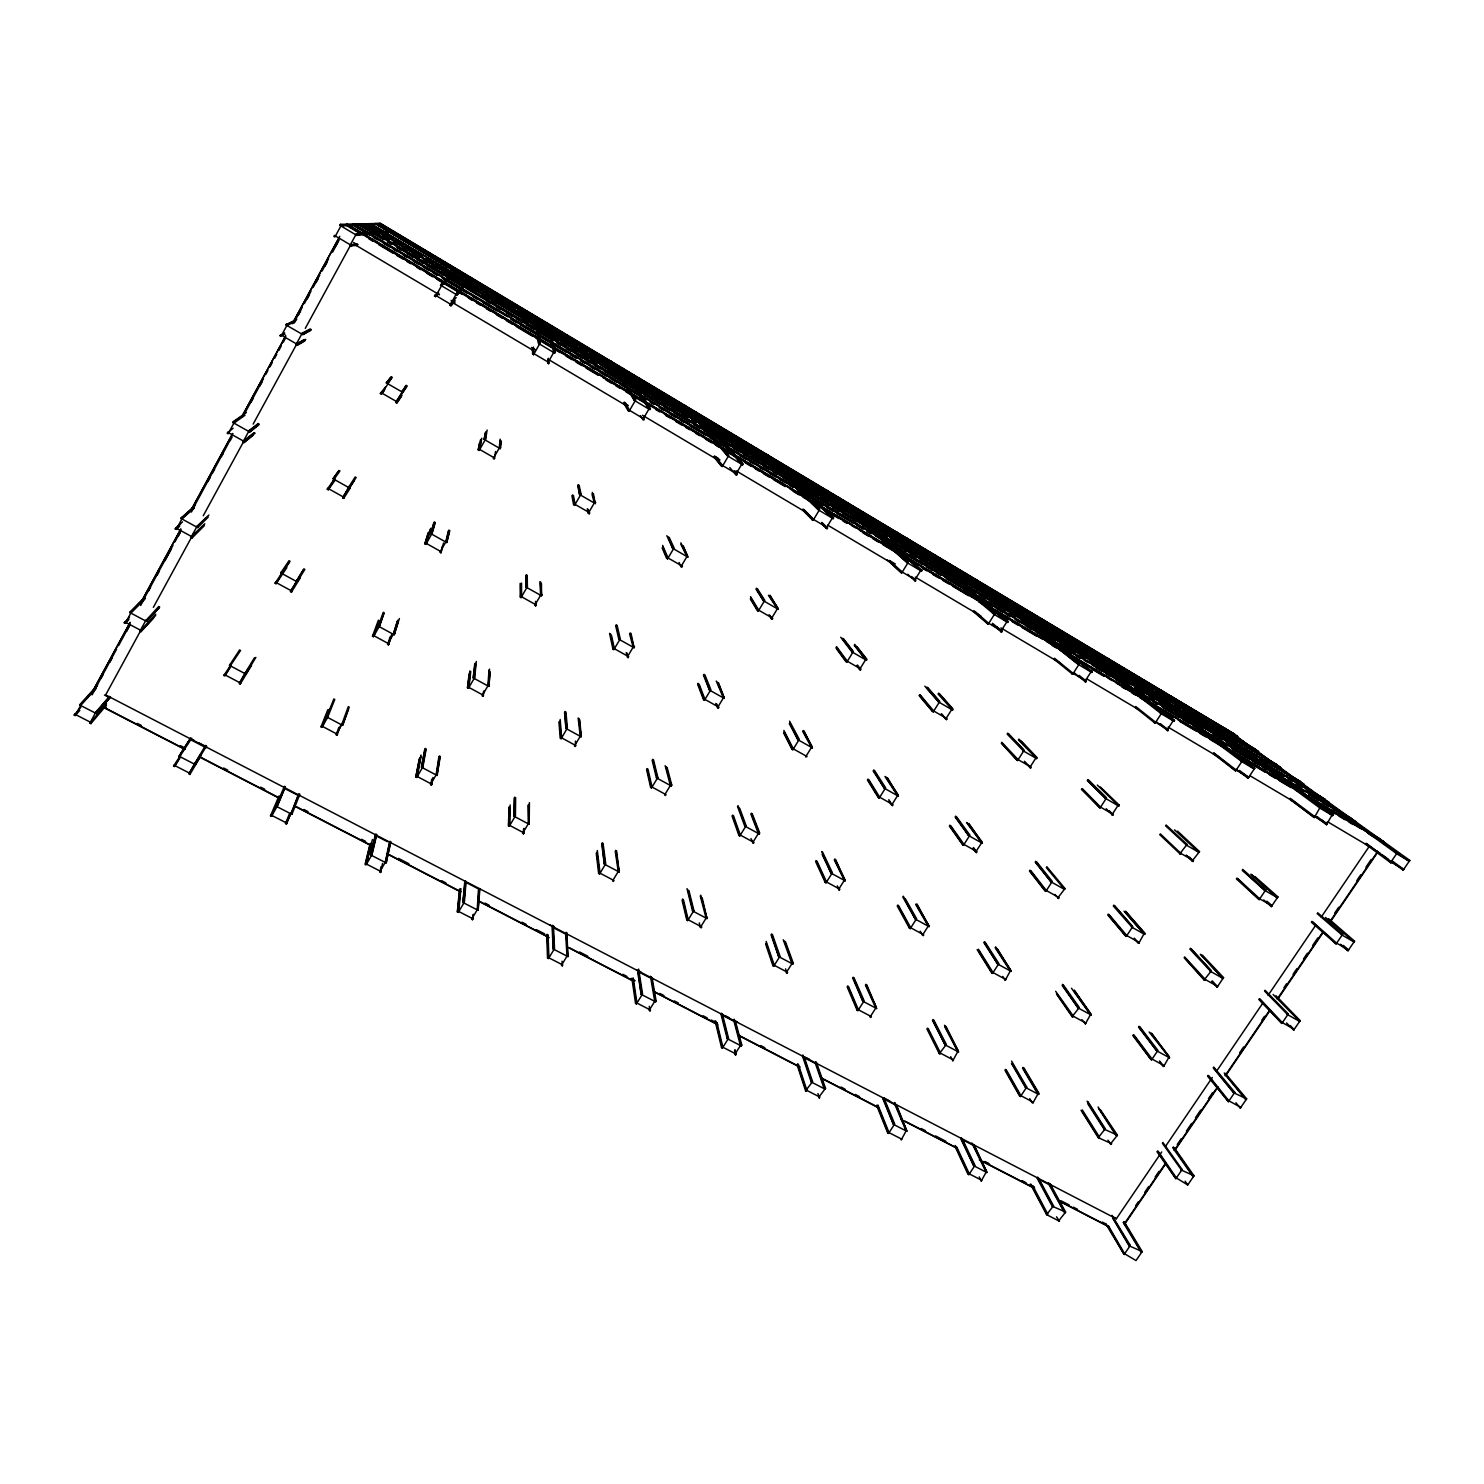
<?xml version="1.0" encoding="UTF-8"?>
<svg xmlns="http://www.w3.org/2000/svg" width="1484" height="1484" viewBox="0 0 1484 1484"><rect width="100%" height="100%" fill="white"/><g stroke="black" fill="none" stroke-linecap="round" stroke-linejoin="round"><path stroke-width="1.5" d="M520.123 583.435L521.014 597.662L521.032 583.935M520.068 597.124L520.643 584.826M514.911 816.738L515.115 798.429M508.734 807.593L509.253 826.31L515.43 815.866L515.616 797.594M529.417 802.64L529.176 824.306L514.002 816.256L514.225 797.965M514.002 816.256L514.725 797.112M509.773 825.438L510.162 804.94M508.344 825.827L509.235 806.739M509.253 826.31L509.624 808.057M464.733 881.793L462.952 902.513L478.108 910.323L479.406 889.732M478.108 910.323L479.888 888.897M477.199 909.84L478.516 889.287M473.359 914.292L472.543 919.69L471.634 919.227L477.7 908.987L479.017 888.452M474.695 664.146L473.229 677.91L488.83 686.424L490.295 671.862M483.951 690.858L483.079 696.293L482.133 695.792L488.403 685.014L489.534 669.098M472.543 919.69L472.858 915.146M488.83 686.424L489.776 672.734M487.884 685.905L489.034 669.97M483.079 696.293L483.45 691.748M463.861 902.977L465.624 882.257M459.521 888.972L457.387 911.918L458.296 912.382L464.381 902.124L466.106 881.422M462.952 902.513L465.215 880.958M458.296 912.382L460.392 889.435M485.305 432.66L484.155 439.412L500.201 448.669L501.351 441.045M458.797 911.528L460.893 888.601M457.387 911.918L459.799 890.437M500.201 448.669L500.831 441.972M495.545 451.47L494.265 459.094L493.3 458.556L499.774 447.166L500.423 440.507M499.236 448.112L500.108 439.19M474.175 678.429L475.603 664.647M469.074 674.088L467.497 687.815L468.425 688.335L474.695 677.52L476.345 661.474M473.229 677.91L475.195 663.274M468.425 688.335L470.243 672.289M468.944 687.426L470.762 671.436M467.497 687.815L469.853 670.935M424.758 749.253L421.475 767.191L437.038 775.446L439.802 757.248M437.038 775.446L440.303 756.395M436.092 774.945L438.893 756.766M432.976 777.468L431.38 785.147L430.453 784.646L436.611 774.054L439.394 755.913M430.954 783.775L431.696 779.248M431.38 785.147L432.104 780.621M479.499 443.122L478.219 449.856L479.184 450.413L485.658 439.023L487.142 430.026M485.12 439.969L486.251 433.198M484.155 439.412L485.824 431.733M422.421 767.692L425.667 749.735M419.23 759.029L415.835 776.93L416.763 777.431L422.921 766.801L426.168 748.863M421.475 767.191L425.259 748.381M479.722 449.466L481.781 438.244M479.184 450.413L481.261 439.153M416.763 777.431L420.974 755.022M417.282 776.54L421.048 756.413M478.219 449.856L480.445 439.95M415.835 776.93L419.786 757.823M375.396 834.806L370.61 854.914L386.137 862.909L390.422 842.578M386.137 862.909L390.904 841.743M385.209 862.427L389.513 842.114M370.425 843.58L365.565 863.614L381.091 871.59L380.59 872.462L379.663 871.98L385.71 861.573L390.014 841.28M380.59 872.462L382.538 863.447M380.164 871.108L381.128 866.619M433.847 522.758L430.712 533.591L446.721 542.569L449.3 531.457M446.721 542.569L449.819 530.549M445.757 542.031L448.372 530.938M443.549 543.014L440.896 552.809L439.932 552.271L446.294 541.103L448.891 530.029M370.61 854.914L375.879 833.952M371.557 855.396L376.305 835.269M369.943 844.415L365.064 864.486L366.01 864.968L372.057 854.524L376.788 834.435M366.511 864.096L372.41 839.592M440.896 552.809L442.51 546.149M366.548 862.723L371.39 842.652M428.115 533.034L424.888 543.849L425.852 544.387L432.196 533.201L435.294 522.387M431.677 534.129L434.775 523.277M430.712 533.591L434.367 521.849M426.372 543.459L430.824 528.323M425.852 544.387L430.323 529.213M424.888 543.849L428.616 532.125M383.299 612.243L378.216 626.081L394.188 634.781L398.25 621.592M394.188 634.781L399.419 618.494M393.241 634.262L397.322 621.073M391.739 635.152L388.474 644.835L387.51 644.316L393.761 633.353L397.823 620.182M388.474 644.835L391.906 633.853M388.029 643.407L390.107 636.84M379.181 626.6L383.725 613.634M378.401 620.182L372.503 636.154L373.449 636.673L379.7 625.673L384.226 612.744M373.968 635.764L379.329 620.683M333.881 698.908L326.666 716.92L342.6 725.361L347.998 710.15M342.6 725.361L349.259 707.107M341.635 724.86L348.332 706.625M373.449 636.673L378.828 621.573M343.119 724.47L342.155 723.969L336.015 734.747L336.979 735.248L340.597 725.676M336.534 733.838L338.871 727.346M278.992 795.981L270.496 815.885L271.442 816.385L277.471 805.756L276.506 805.274L276.005 806.164L291.921 814.345L299.861 794.2M298.933 793.717L291.458 812.972L285.429 823.564L286.393 824.065L290.549 813.343M286.393 824.065L290.215 814.623M290.957 813.863L298.451 794.571M285.93 822.692L289.269 814.141M327.612 717.421L334.809 699.409M322.51 726.437L329.225 709.333M327.816 709.723L321.045 726.826L321.991 727.327L328.743 710.205M276.97 806.647L284.928 787.559M277.471 805.756L285.41 786.706M271.442 816.385L284.483 786.223M79.821 710.428L75.202 715.548L74.2 715.047L74.701 714.119L91.396 722.708L90.914 723.617L89.912 723.116L95.866 712.153L109.519 696.386M110.001 697.777L96.386 713.581L79.672 704.956L95.069 689.281M128.477 620.052L125.25 623.336L124.248 622.798L124.749 621.87L141.499 630.719L155.635 615.452M159.215 607.884L146.564 621.425L129.813 612.54L144.913 597.013M179.62 526.356L176.225 529.398L175.205 528.861L182.532 521.849M208.205 517.137L197.687 527.581L180.881 518.398L195.127 505.45M233.136 428.245L227.108 433.18L228.128 433.736L234.435 422.124L233.415 421.567L232.895 422.532L249.739 431.992L258.717 424.981M285.076 334.327L279.994 335.699L284.613 332.787M310.787 330.431L302.773 334.605L285.874 324.848L296.763 319.301M357.477 245.398L349.797 245.806L356.327 233.786L393.705 231.281L356.809 235.4L339.873 225.327L340.411 224.325L380.59 223.435L1234.892 734.357M75.202 715.548L81.175 704.566M125.25 623.336L131.334 612.131L144.263 599.146M176.225 529.398L182.402 518.009L194.385 507.491M281.014 336.293L287.432 324.458L295.687 320.785M340.893 225.939L381.369 223.899L341.431 224.937L334.902 236.995L333.881 236.383L334.419 235.381L351.356 245.417L357.996 244.433M92.639 691.396L130.147 622.334M142.279 600L180.881 528.898M190.824 510.607L232.728 433.421M241.558 417.171L285.689 335.922M292.311 323.735L339.743 236.383M93.344 690.245L129.831 623.094M140.887 602.745L180.677 529.473M191.714 509.123L232.617 433.81M242.56 415.501L285.67 336.126M293.405 321.88L338.723 238.442M96.46 686.369L116.587 649.139M118.572 645.633L125.417 632.87M126.307 631.386L129.831 624.745M144.004 598.813L172.905 545.444M174.982 541.808L180.64 531.198M192.679 509.216L211.563 474.268M213.677 470.539L220.393 458M222.526 454.252L229.241 441.731M243.543 415.557L263.466 378.698M265.673 374.636L267.881 370.573M270.088 366.696L272.314 362.43M274.521 358.367L276.729 354.305M278.936 350.409L281.144 346.18M283.351 342.099L285.559 338.037M295.502 319.746L302.124 307.54M304.368 303.571L310.972 291.272M313.217 287.284L319.802 275.004M322.065 270.997L328.632 258.735M335.254 246.53L337.554 242.486M92.101 694.827L97.629 684.681M100.931 678.596L103.138 674.534M109.76 662.346L111.968 658.284M126.307 631.887L129.609 625.784M140.646 605.491L145.061 597.366M148.363 591.263L150.57 587.2M157.193 575.031L159.4 570.969M164.91 560.804L171.532 548.635M178.154 536.447L180.362 532.385M191.38 512.073L193.588 508.01M207.927 481.614L210.134 477.551M212.342 473.489L214.549 469.426M221.172 457.239L223.379 453.177M229.983 441.008L232.19 436.945M250.944 402.424L253.152 398.361M259.774 386.174L261.982 382.111M293.962 323.215L296.169 319.153M298.377 315.09L300.584 311.028M307.207 298.859L309.414 294.797M316.036 282.609L318.244 278.547M324.848 266.359L327.055 262.297M332.583 252.15L339.187 239.963M347.442 224.77L346.922 225.754L358.868 232.858M348.388 224.752L347.868 225.716L598.646 374.97M354.027 224.603L353.526 225.549L369.442 235.029M354.917 224.585L354.398 225.512L437.928 275.263M360.148 224.455L359.647 225.345L383.521 239.573M360.964 224.436L360.464 225.327L384.375 239.573M153.575 618.049L140.999 631.646L139.997 631.127L146.063 619.96L147.083 620.497L159.715 606.993M204.106 525.893L192.011 537.987L190.991 537.449L197.186 526.078L208.892 515.041M252.855 435.48L243.951 442.603L242.949 442.028L249.256 430.453L258.253 423.497M304.776 341.023L296.893 345.42L295.873 344.844L302.291 333.047L310.323 328.91M1161.731 1151.955L1116.339 1218.772L105.661 694.92L141.147 629.754M153.353 607.364L193.272 534.054M203.252 515.727L244.285 440.377M253.152 424.09L297.505 342.637M305.277 328.372L350.725 244.879M96.386 713.581L110.484 696.886M140.999 631.646L141.499 630.719M146.564 621.425L147.083 620.497M192.011 537.987L192.512 537.041L175.724 527.914M197.687 527.581L197.186 526.078M243.951 442.603L255.137 433.124M249.739 431.992L259.236 424.053M296.893 345.42L305.296 340.077M302.773 334.605L311.306 329.485M350.799 246.418L351.356 245.417M356.809 235.4L357.347 234.398M365.825 224.307L365.361 225.178L377.288 232.302M366.585 224.288L366.103 225.141L389.995 239.406M371.111 224.158L370.666 225.011L382.594 232.135M371.835 224.14L371.371 224.974L423.088 255.86M376.064 224.047L764.909 457.424M376.732 224.028L447.816 267.565M339.873 225.327L380.59 223.435M380.702 223.917L1237.081 736.008M179.564 755.282L180.547 755.801L174.537 766.597L173.554 766.096L174.055 765.188L190.36 773.572L189.859 774.462L188.876 773.962L194.886 763.184L195.851 763.685L195.35 764.594L179.063 756.191L190.601 737.993M223.88 675.461L224.381 674.552L240.723 683.178L240.204 684.087L239.221 683.567L245.342 672.604L246.325 673.124L245.806 674.051L229.464 665.37L229.983 664.461L230.966 664.98L224.863 675.981L223.88 675.461L240.593 650.382M286.857 567.611L276.08 583.713L275.096 583.175L275.616 582.247L291.996 591.17L291.476 592.097L290.493 591.559L303.942 568.799M304.888 569.318L297.171 581.858L280.791 572.917L281.311 571.989L282.294 572.527L276.08 583.713M334.994 480.371L328.242 489.776L327.259 489.219L327.778 488.273L344.195 497.455L343.676 498.401L342.693 497.845L349.018 486.492L350.001 487.03L356.179 477.44M354.435 480.278L349.482 487.976L333.065 478.757L339.02 470.391M384.282 390.478L381.369 394.095L380.386 393.52L380.924 392.555L397.378 402.034L401.237 396.376M406.635 386.767L402.758 392.37L386.304 382.872L391.238 376.621M438.93 293.572L435.498 296.615L434.497 296.021L438.503 292.07M465.494 285.169L457.016 294.982L440.525 285.188L458.742 270.162L454.753 273.779M328.242 489.776L334.586 478.367L333.585 477.811M381.369 394.095L392.203 377.177M435.498 296.615L442.065 284.78L459.502 270.626L455.569 274.28M401.997 395.43L396.84 402.999L395.857 402.424L406.189 385.284M455.198 300.695L450.988 305.797L450.004 305.222L456.571 293.424L470.818 277.397L456.033 294.407M297.171 581.858L296.707 580.392M349.482 487.976L350.001 487.03M396.84 402.999L397.378 402.034M402.758 392.37L407.154 385.821M450.988 305.797L454.327 301.456M457.016 294.982L471.578 277.842L468.332 281.886M535.631 317.168L540.102 343.101L533.517 354.713L532.181 349.668M270.496 815.885L270.997 815.013L286.894 823.175M321.045 726.826L321.546 725.917L337.48 734.339L336.979 735.248M326.666 716.92L328.131 716.531L321.991 727.327M372.503 636.154L373.022 635.245L388.993 643.926M378.216 626.081L379.7 625.673M532.552 354.138L532.719 348.74M538.599 343.49L535.316 315.962L538.599 343.49L554.664 353.062L555.22 352.098L547.911 323.493L554.664 353.062M553.699 352.487L547.151 323.03L554.255 351.522L547.652 363.098L548.616 363.673L548.319 358.293M291.921 814.345L291.458 812.972M541.456 583.564L541.549 595.807L525.93 587.033L526.301 574.716M579.094 485.138L581.042 494.135L574.549 505.339L572.49 494.895M593.396 493.708L595.214 503.558L579.558 494.524L578.185 484.619M614.339 367.865L611.111 361.28L635.671 399.938L629.049 411.346L624.282 402.071M634.169 400.328L634.725 399.382L610.369 360.835L634.169 400.328L649.844 409.658L650.4 408.694L622.705 368.217L648.601 407.803M521.014 597.662L527.395 586.644L527.21 575.217M540.547 583.045L541.141 594.361L534.759 605.342L535.687 605.862L536.225 604.953L520.606 596.216M574.141 503.874L589.797 512.87L589.241 513.798L588.313 513.26L594.806 502.093L595.752 502.631M628.659 409.844L644.334 419.137L643.778 420.083L642.85 419.527L649.454 408.137L621.963 367.791L648.916 409.083M565.923 711.986L567.389 728.106L561.1 738.735L559.487 721.298M579.817 719.907L581.153 736.787L565.942 728.496L565.033 711.504M617.066 625.265L620.256 638.806L613.857 649.602L612.929 649.102L613.467 648.193L628.697 656.726L628.159 657.616L626.174 652.645M631.015 633.408L634.039 647.729L618.809 639.177L620.256 638.806M669.173 537.394L674.07 547.893L667.54 558.893L662.643 546.965M683.363 546.056L687.853 557.094L672.604 548.282L668.282 536.874M705.512 430.286L684.681 405.28L728.848 455.365L722.207 466.57L714.731 456.404M727.364 455.755L727.921 454.809L683.938 404.854L727.364 455.755L742.649 464.826L743.206 463.898L696.052 412.088L742.649 464.826M528.564 804.476L528.786 822.952L522.609 833.359L523.518 833.841L524.019 828.369M578.927 719.425L580.763 735.415L574.475 746.007L575.384 746.508L575.44 741.072M627.25 657.115L633.649 646.319L634.577 646.838M667.169 557.465L682.436 566.239L681.879 567.166L680.971 566.628L687.482 555.647L682.473 545.537M734.172 470.669L737.121 474.138L736.565 475.084L735.656 474.528L742.278 463.36L695.328 411.643L741.74 464.288M756.376 449.151L819.706 509.402L813.065 520.42L802.492 509.921M189.859 774.462L201.026 755.727M189.377 773.071L200.08 755.245M195.35 764.594L206.536 745.858M194.385 764.093L205.608 745.376M553.476 925.756L554.515 948.591L548.412 958.683L547.206 934.289M566.944 932.731L567.908 956.586L553.105 948.962L552.604 925.311M603.042 843.264L605.732 863.762L599.536 874.039L596.716 852.298M616.583 850.814L619.143 871.998L604.322 864.152L602.189 842.819M653.498 759.752L657.839 777.468L651.532 787.911L650.641 787.429L651.161 786.557L666.001 794.645L665.481 795.498L664.591 795.016L670.898 784.609L671.788 785.092L671.269 785.963L656.41 777.857L652.125 760.123M656.41 777.857L657.839 777.468M704.863 674.812L710.855 689.67L704.436 700.3L698.296 683.772M718.534 682.751L724.285 698.408L709.426 690.06L703.991 674.33M757.341 588.684L764.798 600.334L758.268 611.148L750.848 598.089M770.029 595.214L778.247 609.33L763.37 600.723L756.469 588.183M812.175 519.882L812.713 518.973L803.029 509.031M803.623 490.369L767.951 455.087L833.711 517.749L833.173 518.658L818.259 509.791L818.816 508.882L756.079 447.983L768.842 461.58M838.479 497.251L921.471 571.173L922.028 570.264L837.774 496.843L920.599 570.654M615.73 850.351L618.772 870.681L612.558 880.921L613.448 881.385L613.968 880.531L599.146 872.703M704.084 698.927L718.942 707.237L718.404 708.128L717.514 707.627L723.932 697.016L717.662 682.269M757.916 609.738L772.812 618.309L772.255 619.199L771.365 618.698L777.894 607.902L770.233 596.327M812.713 518.973L827.627 527.803L827.07 528.712L826.18 528.193L832.821 517.211L767.247 454.661L832.264 518.12M568.409 955.752L567.519 955.306L561.434 965.361L562.325 965.824L562.826 964.99L548.023 957.384M245.806 674.051L255.879 657.375M240.204 684.087L251.482 665.444M239.74 682.659L248.125 668.894M244.823 673.532L254.45 657.764M907.652 538.636L926.61 555.368M638.639 969.071L642.535 993.965L636.432 1003.889L635.56 1003.444L636.061 1002.627L650.511 1010.048L650.011 1010.882L649.139 1010.437L655.242 1000.531L656.113 1000.977L655.613 1001.793L641.162 994.354L637.656 971.686M641.162 994.354L638.157 970.888M688.891 890.493L693.9 910.527L687.686 920.618L682.51 899.044M702.192 897.839L706.978 918.577L692.509 910.916L693.9 910.527M739.681 808.279L746.137 825.661L739.811 835.937L738.939 835.455L739.477 834.602L753.965 842.485L753.445 843.339L750.96 838.553M752.202 813.659L759.752 833.099L759.233 833.952L744.745 826.05L746.137 825.661M789.562 721.168L799.282 739.329L792.846 749.791L784.09 732.002M804.031 730.944L812.379 747.862L797.873 739.718L789.803 722.708M843.506 638.732L853.356 651.513L846.808 662.142L836.846 647.71M856.973 646.672L867.008 659.397L866.452 660.287L851.927 651.884L852.465 651.012L842.652 638.231M842.56 505.154L827.534 490.722L908.356 562.139L901.697 572.954L900.825 572.434L901.382 571.544L915.925 580.17L915.368 581.06L914.496 580.541L921.156 569.745L922.028 570.264M921.471 571.173L906.928 562.529L907.485 561.62L826.829 490.295L877.805 536.652M687.333 919.319L701.802 926.981L701.283 927.815L700.411 927.352L706.625 917.279L707.497 917.743M752.573 842.875L758.899 832.617L751.368 813.195M803.196 730.462L812.045 746.508L805.608 756.933L807.018 756.543L792.512 748.418M846.474 660.751L860.998 669.117L860.46 670.007L859.588 669.507L866.137 658.896L854.71 644.353M291.476 592.097L300.399 577.591M963.877 573.214L1079.332 663.83L1072.654 674.293L1071.819 673.792L1072.376 672.92L1086.232 681.137L1085.676 682.009L1084.841 681.508L1091.519 671.083L1092.354 671.584L1091.797 672.456L1077.94 664.201L1041.731 635.319M964.99 572.917L1019.879 617.734M296.188 581.32L303.441 569.708M290.493 591.559L299.453 577.072M722.281 1013.646L728.533 1038.299L722.411 1048.075L721.558 1047.63L722.059 1046.814L736.175 1054.085L735.674 1054.883L734.821 1054.456L740.943 1044.699L741.796 1045.144L741.295 1045.96L727.16 1038.67L720.964 1013.999M727.16 1038.67L728.533 1038.299M772.366 934.401L780.009 956.197L773.776 966.14L772.941 965.694L773.442 964.86L787.596 972.335L787.077 973.17L786.223 972.706L792.456 962.801L793.309 963.246L792.79 964.081L778.636 956.586L771.031 934.772M778.636 956.586L771.532 933.974M822.526 852.057L832.376 872.722L826.032 882.832L825.178 882.368L825.716 881.515L839.87 889.213L839.332 890.066L838.479 889.602L844.823 879.511L834.75 858.976M835.566 859.44L845.138 880.828L830.984 873.093L821.691 851.593M874.466 770.437L885.614 787.818L879.177 798.095L867.917 779.119M887.58 778.006L898.395 796.147L884.223 788.189L873.631 769.973M927.704 687.574L939.78 701.45L933.213 711.912L919.579 694.642M939.353 693.584L953.099 709.167L952.561 710.038L938.37 701.839L938.927 700.967L926.888 687.092M973.875 610.74L988.214 624.226L994.874 613.597L896.225 531.791L994.317 614.487M878.862 796.76L893.016 804.699L892.478 805.552L891.643 805.07L898.08 794.812L886.764 777.542M932.917 710.539L947.089 718.72L946.551 719.592L945.698 719.091L952.264 708.666L938.537 693.121M994.874 613.597L993.464 613.968L1007.655 622.427L1008.211 621.536L1007.358 621.035L1000.698 631.627L1001.552 632.147L1002.108 631.256L996.877 626.786M1030.694 613.152L1161.786 712.876L1155.109 723.172L1154.292 722.689L1154.849 721.818L1168.39 729.85L1167.834 730.703L1167.018 730.221L1173.696 719.963L1174.512 720.445L1173.955 721.298L1160.414 713.247L1161.786 712.876M1031.788 612.855L1161.23 713.73M175.038 765.688L180.009 757.86M173.554 766.096L191.751 738.197M343.676 498.401L350.372 487.809M179.063 756.191L190.119 738.865M804.421 1057.535L812.564 1081.613L805.589 1090.814L806.09 1090.017L819.891 1097.103L819.391 1097.9L818.556 1097.474L825.531 1088.31L825.011 1089.108L811.21 1082.003L802.38 1055.718M811.21 1082.003L812.564 1081.613M853.986 977.678L864.152 1000.828L857.9 1010.604L857.066 1010.159L857.585 1009.343L871.405 1016.651L870.885 1017.467L870.051 1017.022L876.302 1007.284L865.933 984.282M866.73 984.708L876.599 1008.526L862.798 1001.199L853.17 977.251M905.259 898.655L916.593 918.689L910.248 928.632L909.414 928.168L909.952 927.352L923.771 934.864L923.233 935.699L920.154 931.21M916.908 903.849L929.058 926.61L915.238 919.06L903.311 896.206M956.382 816.608L969.924 835.158L963.468 845.268L949.853 825.16M969.237 823.991L982.389 843.32L968.551 835.548L955.585 816.144M1008.415 733.634L1024.164 750.218L1017.597 760.513L1016.763 760.031L1017.319 759.177L1031.157 767.154L1030.619 768.007L1025.092 762.479M1007.617 733.152L1023.329 749.735L1022.773 750.607L1036.63 758.602L1037.186 757.749L1021.289 741.202M1077.94 664.201L1079.332 663.83M1096.249 652.348L1242.331 760.791L1235.653 770.901L1213.615 752.815M922.417 935.235L928.761 925.33L917.26 905.407M963.172 843.969L977.01 851.705L976.472 852.558L975.656 852.094L982.111 842.003L968.421 823.546M1029.785 767.525L1036.351 757.267L1018.896 739.069M343.212 496.917L349.426 487.271M342.693 497.845L348.925 488.199M348.499 487.438L355.233 476.902M1170.561 696.775L1333.17 814.827L1332.613 815.644L1319.684 807.964L1320.241 807.129L1314.342 817.554L1289.726 799.115M884.093 1098.29L894.685 1123.963L888.545 1133.424L877.953 1106.656M896.559 1104.986L906.854 1131.29L893.368 1124.334L883.295 1097.882M933.751 1019.99L946.365 1044.439L939.298 1053.621L939.817 1052.824L953.322 1059.966L952.802 1060.763L958.237 1050.746L945.308 1026.149M946.087 1026.557L958.534 1051.971L945.03 1044.81L932.972 1019.582M985.135 942.192L998.88 963.598L992.536 973.374L978.865 950.762M997.675 949.222L1011.049 971.334L997.545 963.969L984.337 941.746M1036.481 861.722L1052.286 881.422L1045.83 891.365L1029.952 870.143M1046.814 866.712L1064.993 888.545L1064.455 889.38L1050.932 881.793L1035.684 861.277M1081.929 788.598L1100.015 807.964L1106.582 797.854L1088.551 780.065M1100.367 787.002L1119.288 805.2L1118.751 806.053L1105.209 798.225L1105.765 797.39L1087.753 779.601M225.364 675.072L230.41 667.318M894.871 1102.464L906.557 1130.085L901.215 1139.935L901.734 1139.156L888.23 1132.218M995.616 946.866L1010.771 970.091L1005.224 980.293L1005.762 979.477L992.239 972.131M1064.993 888.545L1057.721 898.024L1058.537 898.469L1059.075 897.653L1045.552 890.085M1119.288 805.2L1118.491 804.736L1111.906 814.827L1112.722 815.291L1113.278 814.456L1099.737 806.665M229.464 665.37L239.647 649.881M1224.411 728.978L1408.483 860.757M1233.556 734.45L1409.8 860.405L1409.244 861.221L1396.611 853.708L1397.167 852.892L1390.489 862.686L1391.046 861.87L1403.678 869.364L1403.122 870.162L1409.8 860.405M1234.614 734.153L1054.901 627.658M962.096 1138.488L974.988 1165.348L968.829 1174.679L955.844 1146.409M974.153 1144.739L986.86 1172.527L973.671 1165.719L961.168 1137.783M1011.587 1061.097L1026.724 1087.067L1020.473 1096.528L1005.429 1069.426M1023.83 1067.812L1039.134 1093.634L1038.614 1094.431L1025.407 1087.438L1026.724 1087.067M1063.397 985.042L1079.313 1007.488L1072.153 1016.688L1072.672 1015.891L1085.88 1023.07L1085.361 1023.867L1090.926 1013.832L1074.713 991.238M1074.342 990.069L1091.185 1015.056L1077.978 1007.859L1062.433 984.356M1114.558 905.574L1132.756 926.61L1126.282 936.385L1108.27 914.125M1113.779 905.147L1131.958 926.164L1131.42 926.981L1144.646 934.401L1145.184 933.584L1125.577 911.176M1187.126 856.249L1192.95 861.499L1193.488 860.664L1180.262 853.04L1179.724 853.875L1187.089 844.396L1166.109 824.993M1257.913 751.034L768.879 459.799M973.374 1144.331L986.582 1171.34L981.221 1181.041L981.74 1180.281L968.551 1173.492M1020.194 1095.322L1033.383 1102.297L1032.864 1103.094L1038.336 1093.226L1023.051 1067.404M1126.041 935.143L1139.248 942.526L1138.71 943.342L1144.387 933.139L1126.096 912.196M1192.153 861.035L1199.517 851.575L1198.961 852.391L1185.753 844.748L1187.089 844.396M1242.331 760.791L1240.976 761.162L1254.203 769.027L1254.759 768.174L1248.081 778.265L1248.638 777.431L1239.511 770.437M1276.852 764.687L1182.915 709.556M1280.006 766.95L486.01 293.869M1300.114 781.437L1259.823 758.398M1303.453 783.849L990.44 598.108M1324.841 799.264L1135.167 687.203M1038.225 1177.517L1053.51 1205.843L1046.572 1214.617L1059.465 1221.239L1056.515 1216.787M1050.023 1183.638L1065.623 1212.094L1052.212 1206.195L1053.51 1205.843M1087.865 1101.592L1105.302 1128.73L1098.253 1137.653L1111.683 1143.7L1111.164 1144.479L1107.917 1140.176M1100.349 1109.698L1117.433 1135.167L1104.003 1129.101L1105.302 1128.73M1139.768 1026.705L1157.928 1050.394L1151.565 1059.873L1133.349 1034.738M1151.788 1033.439L1169.54 1057.814L1156.611 1050.765L1139.007 1026.279M1191.133 948.721L1211.408 970.777L1204.155 979.978L1204.693 979.18L1217.622 986.396L1217.084 987.212L1223.558 977.604L1223.001 978.401L1210.091 971.148L1210.629 970.351L1190.372 948.295M1236.895 878.101L1259.193 899.638L1265.778 889.862L1242.739 869.383M1254.815 876.45L1277.909 896.874L1277.372 897.69L1264.442 890.214L1265.778 889.862M1313.563 817.09L1314.119 816.256L1327.048 823.917L1326.492 824.752L1332.391 814.364M1058.686 1220.85L1065.623 1212.094M1110.384 1144.071L1117.433 1135.167M1151.306 1058.667L1164.217 1065.679L1163.697 1066.477L1169.281 1056.589L1151.027 1033.012M1277.909 896.874L1271.343 906.631L1271.881 905.834L1266.761 901.159M281.774 573.455L289.51 562.084M275.096 583.175L290.011 561.175M1165.608 1146.223L1212.298 1077.477M1217.492 1069.834L1262.884 1003.017M1268.059 995.374L1316.048 924.736M1321.242 917.093L1369.213 846.437L1327.401 821.635M1379.359 838.553L1378.822 839.332L1366.875 832.227M1135.631 1205.731L1138.228 1201.892M1144.739 1192.338L1148.635 1186.588M1155.146 1177.035L1159.06 1171.284M1177.276 1144.516L1181.171 1138.766M1186.384 1131.123L1191.578 1123.462M1195.492 1117.73L1200.686 1110.069M1208.495 1098.605L1212.409 1092.855M1239.734 1052.694L1243.629 1046.943M1261.845 1020.176L1264.461 1016.336M1283.975 987.658L1286.572 983.818M1293.083 974.265L1296.997 968.514M1303.49 958.961L1307.404 953.21M1312.598 945.568L1317.811 937.907M1334.728 913.05L1338.624 907.299M1356.84 880.531L1360.754 874.781M1365.966 867.138L1371.16 859.477M1124.668 1223.298L1165.088 1163.901M1174.215 1150.471L1215.934 1089.145M1225.061 1075.733L1269.395 1010.567M1277.223 999.066L1322.875 931.989M1329.386 922.417L1376.336 853.411M1124.427 1224.523L1166.053 1163.345M1175.161 1149.97L1218.067 1086.882M1225.877 1075.418L1270.1 1010.419M1277.909 998.955L1323.431 932.045M1329.924 922.491L1378.061 851.76M280.791 572.917L289.046 560.655M1107.62 1225.413L1124.149 1254.481L1130.307 1245.428L1111.943 1215.359M1124.39 1222.018L1142.179 1251.55L1129.046 1245.799L1130.307 1245.428M1157.483 1150.953L1175.866 1178.686L1182.136 1169.503L1162.862 1142.457M1208.05 1075.381L1228.437 1101.684L1234.799 1092.354L1213.708 1067.052M1225.265 1073.377L1246.671 1098.828L1233.501 1092.706L1234.799 1092.354M1259.322 998.713L1281.824 1023.441L1288.297 1013.962L1265.054 990.255M1311.837 921.378L1336.101 943.935L1342.668 934.308L1317.681 912.79M1343.354 945.419L1348.511 949.983L1347.973 950.78L1354.54 941.153L1354.002 941.969L1341.369 934.66L1342.668 934.308M1182.136 1169.503L1180.856 1169.856L1194.008 1175.792L1187.738 1184.955L1175.643 1177.517M1246.671 1098.828L1240.29 1108.14L1240.828 1107.361L1228.196 1100.497M1288.297 1013.962L1286.999 1014.314L1299.632 1021.419L1300.169 1020.621L1293.696 1030.082L1294.234 1029.302L1281.601 1022.235M396.395 401.459L402.869 392.073M395.857 402.424L402.368 393M401.774 391.813L405.67 386.211M327.259 489.219L334.549 478.924M334.048 479.313L339.966 470.929M333.065 478.757L338.5 471.3M381.907 393.112L384.801 389.531M380.386 393.52L385.302 387.194M387.287 383.447L391.683 378.105M386.304 382.872L390.719 377.548M450.004 305.222L454.271 300.139M450.561 304.239L456.2 297.542M90.914 723.617L106.458 705.141M89.912 723.116L106.514 703.75M95.384 713.062L108.796 697.536M74.2 715.047L80.859 707.312M80.674 705.475L96.126 688.465M79.672 704.956L97.183 685.385M139.997 631.127L155.764 614.135M145.562 620.887L158.732 606.474M125.75 622.39L128.978 619.125M124.248 622.798L129.59 616.973M130.815 613.077L145.395 598.423M129.813 612.54L144.412 597.904M190.991 537.449L204.31 524.668M191.51 536.503L204.811 523.759M196.667 527.024L206.721 517.526M175.205 528.861L180.325 524.297M181.883 518.955L193.885 508.4M180.881 518.398L192.901 507.88M434.497 296.021L437.965 292.997M441.527 285.763L452.063 277.156M440.525 285.188L451.192 276.636M243.469 441.063L254.172 432.567M242.949 442.028L253.671 433.495M248.737 431.417L257.752 424.443M233.915 423.088L244.99 415.279M232.895 422.532L244.025 414.722M233.415 421.567L246.381 412.496M295.873 344.844L305.778 339.372M296.41 343.861L304.313 339.521M301.753 334.03L309.804 329.856M279.994 335.699L284.093 333.752M286.894 325.441L295.168 321.731M285.874 324.848L294.184 321.175M349.797 245.806L356.494 244.823M350.335 244.823L357.013 243.858M355.789 234.787L360.371 234.398M364.971 233.99L392.908 230.799L356.327 233.786M457.888 911.065L473.044 918.837M1123.889 1253.331L1136.002 1260.565L1142.179 1251.55M102.248 705.271L106.366 707.404M137.233 723.357L141.351 725.472M180.436 745.691L184.554 747.806M223.639 768.007L227.757 770.14M260.683 787.151L264.801 789.284M303.886 809.485L308.004 811.618M361.502 839.258L365.62 841.391M398.547 858.401L408.842 863.725M441.75 880.735L445.868 882.869M484.971 903.07L489.089 905.184M521.997 922.213L526.115 924.328M536.41 929.652L544.628 933.9M579.613 951.986L587.849 956.234M622.835 974.32L626.934 976.435M631.052 978.568L635.171 980.701M659.861 993.445L663.979 995.579M674.274 1000.902L678.373 1003.017M703.064 1015.779L707.182 1017.913M711.3 1020.046L717.477 1023.237M760.68 1045.552L764.798 1047.685M840.927 1087.03L845.045 1089.163M855.341 1094.469L859.459 1096.602M921.174 1128.508L925.293 1130.622M935.588 1135.946L945.864 1141.27M984.968 1161.471L989.086 1163.604M1022.012 1180.615L1026.112 1182.729M1030.23 1184.863L1034.348 1186.996M1061.097 1200.816L1069.333 1205.064M1073.451 1207.197L1077.551 1209.33M1102.26 1222.074L1106.359 1224.207M102.841 706.718L185.129 749.234M201.583 757.73L277.675 797.056M296.188 806.61L370.239 844.878M388.752 854.432L460.745 891.624M479.258 901.196L547.132 936.274M569.763 947.961L633.52 980.905M654.092 991.535L715.807 1023.404M738.42 1035.109L800.136 1066.977M820.708 1077.607L878.287 1107.361M905.036 1121.181L956.457 1147.744M983.206 1161.564L1034.626 1188.128M1059.298 1200.89L1108.659 1226.396M102.619 706.978L184.944 749.494M199.357 756.933L277.545 797.335M294.017 805.849L370.147 845.175M386.619 853.69L460.708 891.958M479.221 901.53L549.191 937.665M567.704 947.237L633.557 981.258M654.147 991.887L717.941 1024.85M738.513 1035.48L798.188 1066.31M820.837 1078.015L878.454 1107.769M901.085 1119.474L956.642 1148.171M979.292 1159.876L1032.79 1187.515M1059.539 1201.335L1108.938 1226.841M95.866 712.153L96.868 712.654M371.111 854.042L372.057 854.524M385.71 861.573L386.638 862.037M190.23 738.401L194.348 740.535M198.466 742.668L206.703 746.934M550.286 925.033L554.404 927.166M636.692 969.831L640.81 971.964M725.157 1015.687L729.275 1017.82M733.393 1019.953L737.511 1022.086M805.404 1057.276L809.522 1059.409M883.574 1097.808L889.751 1100.998M1111.943 1216.194L1116.339 1218.772M104.436 695.05L109.519 697.684M189.748 739.273L206.22 747.806M284.39 788.319L298.803 795.776M376.973 836.29L387.268 841.632M465.438 882.145L477.792 888.545M553.903 927.982L566.257 934.382M640.309 972.762L652.663 979.162M722.615 1015.408L734.951 1021.808M802.844 1056.998L817.257 1064.455M883.091 1098.568L897.486 1106.044M963.32 1140.157L973.615 1145.481L986.86 1172.527M1041.508 1180.67L1051.785 1185.994M416.336 776.039L431.9 784.257M508.845 824.956L524.038 832.988M130.314 611.593L131.334 612.131M421.994 766.301L422.921 766.801M436.611 774.054L437.539 774.555M468.017 686.925L483.599 695.402M560.711 737.344L575.903 745.617M181.4 517.452L182.402 518.009M393.761 633.353L394.707 633.872M473.767 677.019L474.695 677.52M488.403 685.014L489.349 685.515M227.646 432.215L244.489 441.638M425.407 542.921L441.416 551.881M249.256 430.453L250.258 431.028M431.232 532.645L432.196 533.201M446.294 541.103L447.24 541.641M526.449 586.124L527.395 586.644M541.141 594.361L542.068 594.899M280.532 334.716L297.412 344.436M478.757 448.91L494.803 458.148M1258.97 898.376L1271.881 905.834M1335.878 942.692L1348.511 949.983M286.412 323.864L287.432 324.458M302.291 333.047L303.311 333.622M386.842 381.907L387.825 382.464M402.312 390.849L403.296 391.405M484.693 438.466L485.658 439.023M499.774 447.166L500.739 447.723M580.096 493.597L581.042 494.135M353.47 242.467L357.458 244.823M451.08 300.399L455.05 302.755M624.374 403.24L628.363 405.596M714.008 456.441L719.981 459.984M889.306 560.47L895.279 564.013M355.826 245.212L439.45 294.815M451.396 301.901L533.016 350.335M548.95 359.777L626.6 405.855M642.516 415.297L718.182 460.188M736.101 470.818L807.778 513.353M827.682 525.151L893.387 564.143M915.276 577.128L980.98 616.101M1000.884 627.918L1060.615 663.348M1086.511 678.707L1138.265 709.426M1168.131 727.141L1219.904 757.86M1249.769 775.576L1295.551 802.733M435.053 295.038L451.544 304.814M533.09 353.173L549.173 362.708M721.836 465.086L737.121 474.138M987.899 622.835L1002.108 631.256M1235.411 769.584L1248.638 777.431M373.43 237.403L377.4 239.759M383.373 243.32L389.346 246.882M393.334 249.256L397.304 251.612M403.277 255.174L407.247 257.548M413.22 261.11L419.193 264.653M423.181 267.027L429.154 270.589M433.124 272.963L437.112 275.319M443.067 278.881L466.959 293.109M472.932 296.67L476.902 299.026M482.875 302.588L496.806 310.879M510.737 319.19L516.71 322.733M520.68 325.107L566.461 352.376M570.431 354.75L576.404 358.293M580.392 360.668L584.362 363.042M590.335 366.604L594.305 368.959M600.278 372.521L606.251 376.083M610.239 378.457L616.212 382M620.182 384.375L646.059 399.79M650.029 402.164L654.017 404.52M659.99 408.081L663.96 410.456M669.933 414.017L675.906 417.56M679.876 419.935L683.864 422.309M689.837 425.871L705.753 435.35M709.742 437.724L715.696 441.267M719.684 443.642L733.615 451.934M739.588 455.495L745.543 459.057M749.531 461.431L753.52 463.787M759.474 467.349L763.462 469.723M769.435 473.285L775.409 476.828M779.378 479.202L785.351 482.764M789.34 485.138L793.309 487.494M797.298 489.868L823.156 505.283M827.144 507.658L833.118 511.201M837.087 513.575L853.003 523.054M856.991 525.429L862.965 528.99M866.934 531.365L870.923 533.739M882.869 540.844L902.754 552.697M906.743 555.072L922.658 564.551M926.647 566.925L932.601 570.468M936.589 572.843L940.578 575.217M946.532 578.779L992.314 606.029M996.283 608.403L1002.256 611.964M1006.245 614.339L1010.214 616.713M1016.188 620.256L1020.176 622.631M1026.13 626.192L1032.103 629.735M1036.092 632.11L1071.912 653.442M1075.881 655.817L1079.87 658.191M1095.786 667.67L1101.759 671.232M1105.747 673.606L1109.717 675.981M1115.69 679.524L1149.525 699.687M1153.495 702.043L1157.483 704.418M1163.456 707.979L1179.372 717.458M1183.342 719.833L1189.315 723.394M1193.303 725.75L1219.162 741.165M1223.15 743.54L1227.12 745.914M1233.093 749.457L1249.009 758.955M1252.997 761.311L1258.97 764.872M1262.94 767.247L1266.928 769.621M1272.901 773.164L1288.817 782.662M1292.805 785.017L1296.775 787.392M1308.721 794.515L1318.664 800.433M1322.652 802.807L1328.607 806.368M1332.595 808.724L1348.511 818.222M347.404 224.177L1380.083 838.979M1384.145 841.91L346.458 224.195L1384.553 842.207M602.615 377.344L660.343 411.699M664.313 414.073L785.722 486.325M789.692 488.7L847.42 523.054M851.408 525.429L855.378 527.785M859.366 530.159L917.075 564.514M921.063 566.888L976.787 600.055M980.757 602.411L1042.454 639.14M1046.443 641.515L1104.17 675.869M1108.14 678.225L1112.128 680.599M1116.098 682.974L1173.825 717.328M1177.795 719.703L1291.247 787.225M1295.217 789.581L1299.205 791.955M1303.193 794.33L1360.902 828.684M368.83 238.794L372.818 241.169M378.791 244.712L392.741 253.022M396.729 255.396L402.702 258.939M406.69 261.314L410.66 263.688M416.652 267.25L420.621 269.624M426.613 273.167L432.586 276.729M436.574 279.103L462.47 294.518M468.443 298.08L472.431 300.436M476.42 302.81L480.389 305.185M486.381 308.746L490.351 311.121M496.324 314.664L502.315 318.225M506.285 320.6L512.277 324.161M516.246 326.517L532.199 336.015M536.169 338.389L560.08 352.617M566.053 356.16L572.045 359.722M576.015 362.096L582.006 365.658M585.976 368.013L597.941 375.137M605.899 379.885L611.89 383.428M615.86 385.803L619.848 388.177M625.821 391.739L629.81 394.113M633.798 396.469L649.732 405.967M655.705 409.51L659.694 411.884M665.667 415.446L669.655 417.82M675.628 421.382L681.601 424.925M685.589 427.299L689.578 429.674M695.551 433.235L699.539 435.61M705.512 439.153L711.485 442.714M715.473 445.089L719.462 447.463M725.435 451.006L739.384 459.317M745.358 462.878L751.331 466.421M755.319 468.796L759.307 471.17M763.295 473.544L769.269 477.106M773.257 479.462L785.203 486.585M793.179 491.334L799.153 494.877M803.141 497.251L809.114 500.813M813.102 503.187L829.037 512.666M833.025 515.041L838.998 518.602M842.986 520.958L846.956 523.333M862.909 532.83L868.882 536.373M872.87 538.748L878.843 542.309M882.832 544.684L916.685 564.829M922.677 568.391L926.647 570.765M932.638 574.327L938.611 577.87M942.6 580.244L948.573 583.806M952.561 586.18L968.495 595.659M978.457 601.595L1008.341 619.366M1012.329 621.74L1018.302 625.302M1022.272 627.676L1036.222 635.968M1052.156 645.466L1056.144 647.822M1060.132 650.196L1066.106 653.758M1070.094 656.132L1086.028 665.611M1092.001 669.173L1103.966 676.277M1121.885 686.962L1125.874 689.318M1131.847 692.88L1135.835 695.254M1139.823 697.628L1165.719 713.043M1169.707 715.399L1173.696 717.774M1179.669 721.335L1195.603 730.814M1199.591 733.189L1205.564 736.75M1209.553 739.125L1225.487 748.604M1231.46 752.165L1245.41 760.457M1249.398 762.832L1265.333 772.311M1269.321 774.685L1275.294 778.247M1279.282 780.621L1291.228 787.726M1303.193 794.849L1315.139 801.954M1319.128 804.328L1335.062 813.807M1339.05 816.181L1345.023 819.743M1349.012 822.117L1353 824.492M1368.934 833.971L1374.907 837.533M340.411 224.325L341.431 224.937M441.063 284.186L442.065 284.78M456.571 293.424L457.573 293.999M539.137 342.526L540.102 343.101M554.255 351.522L555.22 352.098M634.725 399.382L635.671 399.938M649.454 408.137L650.4 408.694M531.513 347.479L535.483 349.834M714.602 456.144L718.571 458.519M379.848 223.453L1237.99 736.583M380.164 224.214L1050.913 625.283M375.916 223.528L1255.594 749.272M375.174 223.546L1258.859 751.627M451.785 269.94L467.683 279.437M471.652 281.812L515.375 307.93M519.344 310.304L576.961 344.733M580.93 347.108L586.903 350.669M590.873 353.044L644.52 385.098M648.489 387.472L706.106 421.901M710.094 424.276L765.725 457.517M769.695 459.892L894.871 534.685M898.84 537.06L902.81 539.434M908.783 542.996L944.547 564.365M948.517 566.74L1024.016 611.853M1027.985 614.228L1031.974 616.602M1035.943 618.976L1113.427 665.277M1117.396 667.652L1153.161 689.021M1157.149 691.396L1252.515 748.381M370.981 223.639L1277.52 765.076M370.202 223.657L1280.97 767.562M427.058 258.235L522.535 315.239M526.523 317.632L530.493 320.006M534.481 322.38L751.275 451.822M755.263 454.215L769.176 462.526M773.164 464.9L850.74 511.219M854.71 513.594L991.961 595.548M995.931 597.922L1061.579 637.1M1065.549 639.493L1131.198 678.67M1135.167 681.045L1170.969 702.433M1174.957 704.807L1178.927 707.182M386.563 234.509L392.537 238.071M396.506 240.445L402.479 244.007M406.468 246.381L422.365 255.879M426.353 258.253L432.308 261.815M436.296 264.189L480.037 290.308M365.787 223.769L1300.448 781.604M365.713 223.769L1300.782 781.845M364.878 223.787L1304.473 784.498M393.983 241.781L419.861 257.214M423.83 259.589L596.995 362.912M600.983 365.287L688.557 417.542M692.546 419.916L696.534 422.291M700.504 424.684L887.617 536.318M891.587 538.692L1156.314 696.645M1160.303 699.02L1255.835 756.024M383.262 235.863L389.235 239.425M393.223 241.799L397.211 244.174M403.166 247.735L407.154 250.11M413.127 253.671L419.1 257.233M423.088 259.607L427.058 261.982M433.031 265.562L437.019 267.936M442.993 271.498L476.828 291.68M482.801 295.242L488.774 298.803M492.762 301.178L496.732 303.552M522.609 319.004L528.582 322.566M532.571 324.94L558.448 340.374M562.436 342.748L566.406 345.123M572.379 348.684L576.367 351.059M582.34 354.639L588.313 358.2M592.283 360.575L596.271 362.949M608.217 370.072L648.026 393.817M652.014 396.191L657.987 399.771M661.975 402.145L665.945 404.52M671.918 408.081L675.906 410.456M681.879 414.017L687.853 417.579M691.822 419.953L695.811 422.328M699.799 424.702L717.699 435.387M721.688 437.761L727.661 441.323M731.649 443.697L747.565 453.214M751.553 455.588L757.526 459.15M761.496 461.524L765.484 463.898M771.457 467.46L797.335 482.894M801.323 485.268L817.239 494.784M821.227 497.159L827.2 500.72M831.17 503.095L845.119 511.405M851.093 514.967L857.047 518.528M861.035 520.903L878.955 531.587M882.943 533.98L886.913 536.355M890.901 538.729L896.874 542.291M900.844 544.665L916.778 554.163M920.766 556.537L926.739 560.099M930.709 562.473L936.682 566.035M940.671 568.409L956.586 577.907M960.575 580.3L966.548 583.861M982.464 593.359L986.452 595.733M1325.193 799.431L360.13 223.88L1325.546 799.691M359.147 223.917L1329.46 802.51M388.344 241.948L392.332 244.322M396.321 246.696L462.043 285.874M466.013 288.248L553.643 340.504M557.632 342.878L722.912 441.416M726.9 443.809L864.319 525.726M868.307 528.1L1131.179 684.829M387.491 241.948L391.461 244.322M397.434 247.865L401.403 250.24M407.377 253.801L413.331 257.344M417.319 259.719L423.274 263.28M427.262 265.655L443.159 275.134M447.129 277.508L463.045 286.987M486.9 301.215L490.87 303.571M496.843 307.132L500.813 309.507M506.786 313.068L512.741 316.611M516.729 318.986L522.683 322.547M526.672 324.922L534.611 329.652M538.599 332.026L552.512 340.318M556.481 342.693L560.47 345.067M566.424 348.61L570.413 350.985M576.367 354.546L582.34 358.108M586.31 360.464L590.28 362.838M594.268 365.212L600.222 368.774M604.211 371.13L638.009 391.294M643.963 394.837L659.879 404.334M663.849 406.69L669.822 410.252M673.792 412.626L689.689 422.105M693.677 424.48L699.632 428.023M703.62 430.397L729.46 445.812M733.43 448.187L739.403 451.73M743.373 454.104L759.289 463.583M763.258 465.957L769.231 469.519M773.201 471.893L777.171 474.249M783.144 477.811L806.999 492.039M812.972 495.6L828.87 505.079M832.839 507.454L838.812 510.997M842.782 513.371L856.713 521.663M862.668 525.225L888.508 540.64M892.496 542.996L906.409 551.306M910.378 553.662L916.351 557.223M920.321 559.598L968.05 588.035M972.02 590.409L975.99 592.784M979.978 595.158L985.933 598.72M989.921 601.076L1005.818 610.555M1009.788 612.929L1015.761 616.491M1021.734 620.052L1025.704 622.408M1029.673 624.783L1055.532 640.198M1059.502 642.572L1075.399 652.051M1079.387 654.425L1085.342 657.968M1089.33 660.343L1103.243 668.635M1109.197 672.196L1123.128 680.488M1135.056 687.611L1144.999 693.529M1148.968 695.903L1154.942 699.465M1158.911 701.821L1172.824 710.131M1178.797 713.674L1192.709 721.985M1198.682 725.528L1202.652 727.902M1212.595 733.838L1222.538 739.755M1226.507 742.13L1272.233 769.398M1276.221 771.754L1284.161 776.503M1288.149 778.877L1292.119 781.252M1296.089 783.608L1302.062 787.169M1306.031 789.544L1321.947 799.023M353.971 224.028L1351.924 818.686M353.007 224.047L1356.098 821.709M441.898 277.638L507.528 316.741M511.498 319.097L577.128 358.2M581.097 360.556L646.727 399.66M650.697 402.034L654.685 404.39M658.655 406.764L793.884 487.327M797.854 489.701L863.484 528.786M867.454 531.161L871.442 533.517M875.412 535.891L941.042 574.994M945.011 577.35L958.942 585.642M962.912 588.016L1010.641 616.454M1014.611 618.828L1080.241 657.913M1084.21 660.287L1088.199 662.662M1092.168 665.018L1157.798 704.121M1161.768 706.495L1227.398 745.58M1231.368 747.955L1296.997 787.039M1300.967 789.414L1304.955 791.788M1308.925 794.144L1348.696 817.851M1236.042 736.175L1252.811 748.27M1256.54 750.96L1269.562 760.364M1273.291 763.054L1290.06 775.167M1297.498 780.547L1312.394 791.287M1316.122 793.977L1349.642 818.185M1357.099 823.564L1370.14 832.969M1375.724 837.013L1388.764 846.418M1396.203 851.797L1409.244 861.221M1397.167 852.892L1224.226 727.939L1337.863 811.08M1338.995 812.008L1397.371 854.153M1171.637 696.497L1333.17 814.827M1332.613 815.644L1161.044 690.153L1291.952 787.54M1292.694 787.985L1320.463 808.428M1392.567 861.184L1403.678 869.364M1376.503 850.666L1380.194 853.374M1382.791 855.192L1388.338 859.273M1391.269 861.555L1403.122 870.162M1365.948 843.246L1391.806 862.315M1366.783 843.969L1391.046 861.87M1365.41 844.044L1391.25 863.131M1254.759 768.174L1106.823 657.746L1254.203 769.027M1321.521 819.78L1327.048 823.917M1317.069 816.571L1326.269 823.472M1315.455 816.46L1326.492 824.752M1096.899 652.737L1131.736 678.93M1134.722 681.267L1241.774 761.626M1290.264 798.318L1314.898 816.719M1290.468 799.561L1314.342 817.554M1174.512 720.445L1041.453 618.643L1173.955 721.298M1244.204 774.166L1247.84 776.967M1236.358 769.417L1248.081 778.265M1214.376 753.278L1236.209 770.066M1213.077 753.631L1235.653 770.901M1160.303 723.635L1167.574 729.367M1156.129 721.614L1167.834 730.703M1092.354 671.584L974.84 578.816L1091.797 672.456M1135.724 706.532L1155.665 722.3M1135.186 707.349L1155.109 723.172M1025.24 622L1050.208 641.923M1053.788 644.779L1057.35 647.618M1060.93 650.474L1078.775 664.702M965.694 574.66L1038.114 632.425M1079.128 675.35L1086.232 681.137M1074.212 672.808L1085.676 682.009M1054.456 658.21L1073.21 673.421M1053.918 659.044L1072.654 674.293M1008.211 621.536L906.965 538.21L1006.801 621.907M930.134 558.281L1007.655 622.427M992.555 623.317L1001.255 630.756M992.017 624.189L1001.552 632.147M974.951 611.445L988.752 623.354M973.337 611.593L988.214 624.226M1328.495 918.615L1354.54 941.153M1325.49 917.464L1354.002 941.969M1317.143 913.569L1342.13 935.106M1341.072 944.696L1347.973 950.78M1340.33 944.251L1347.212 950.335M1312.579 921.805L1336.639 943.138M845.991 508.196L852.855 514.28M856.287 517.341L890.641 547.8M895.779 552.382L907.8 563.048M881.236 539.694L906.928 562.529M1311.318 922.158L1336.101 943.935M1251.606 874.595L1277.372 897.69M1250.845 874.169L1276.592 897.245M1242.961 870.607L1265.221 890.678M1242.201 870.162L1264.442 890.214M911.64 576.515L915.053 579.65M1267.707 902.272L1271.102 905.388M1263.756 899.972L1271.343 906.631M907.67 574.289L915.368 581.06M1237.656 878.547L1259.731 898.84M1236.376 878.899L1259.193 899.638M889.565 560.618L902.253 572.063M889.881 561.991L901.697 572.954M887.339 559.932L900.825 572.434M1177.535 831.096L1199.517 851.575M1174.549 829.871L1198.961 852.391M1165.589 825.809L1186.551 845.212M1189.352 857.01L1192.691 860.201M1186.254 855.099L1192.95 861.499M808.557 495.099L833.173 518.658M1160.284 833.86L1181.06 853.504M1159.765 834.657L1180.522 854.339M758.027 450.746L767.933 460.411M772.886 465.253L784.461 476.512M789.414 481.354L819.149 510.329M772.125 464.789L818.259 509.791M1097.325 785.036L1118.751 806.053M1088.013 780.881L1106.025 798.707M1087.234 780.417L1105.209 798.225M1109.197 810.709L1112.462 813.993M821.913 522.424L826.736 527.284M1106.211 808.724L1112.722 815.291M822.247 523.852L827.07 528.712M821.375 523.333L826.18 528.193M1082.726 789.061L1100.553 807.129M1081.409 789.414L1100.015 807.964M804.143 509.791L813.622 519.511M1275.98 995.764L1300.169 1020.621M803.605 510.682L813.065 520.42M1273.124 994.466L1299.632 1021.419M1264.535 991.015L1287.76 1014.741M1018.376 739.904L1036.63 758.602M1290.282 1025.537L1293.473 1028.876M1286.554 1022.958L1293.696 1030.082M1260.064 999.122L1282.361 1022.661M1258.803 999.474L1281.824 1023.441M1007.079 733.986L1023.608 751.089M1024.35 761.255L1030.619 768.007M1202.43 955.195L1223.558 977.604M1201.094 954.713L1223.001 978.401M1200.333 954.286L1222.241 977.956M1001.793 742.297L1018.135 759.641M1002.071 743.595L1017.597 760.513M1001.255 743.132L1016.763 760.031M1189.853 949.074L1210.87 971.575M1212.187 980.85L1216.843 985.97M1211.649 981.647L1217.084 987.212M1184.64 956.883L1205.472 979.607M1184.863 958.089L1204.934 980.405M1184.102 957.662L1204.155 979.978M938.018 693.956L952.561 710.038M708.536 433.755L717.662 444.161M720.686 447.63L728.292 456.293M1125.057 911.955L1144.646 934.401M1124.037 911.25L1143.849 933.955M927.185 688.428L939.224 702.322M924.847 686.202L938.37 701.839M1113.26 905.926L1132.218 927.426M1134.24 938.111L1138.71 943.342M1134.945 939.409L1137.913 942.897M942.043 714.286L946.551 719.592M941.208 713.804L945.698 719.091M1109.03 914.552L1126.82 935.588M1108.511 915.35L1126.282 936.385M733.615 471.578L736.565 475.084M1107.75 914.923L1125.503 935.94M729.776 467.553L735.656 474.528M920.395 695.124L933.77 711.04M921.36 697.74L933.213 711.912M919.041 695.495L932.36 711.411M1224.244 1073.025L1246.133 1099.607M1224.745 1074.138L1245.373 1099.18M715.622 456.924L722.764 465.624M1213.931 1068.22L1234.261 1093.133M1213.189 1067.812L1233.501 1092.706M716.512 459.576L722.207 466.57M714.194 457.295L721.298 466.013M1046.294 867.528L1064.455 889.38M1235.949 1102.779L1240.29 1108.14M1208.774 1075.789L1228.956 1100.905M1207.531 1076.141L1228.437 1101.684M1035.962 862.538L1051.748 882.238M1035.164 862.093L1050.932 881.793M1054.864 894.407L1058.537 898.469M855.025 645.707L865.024 658.469M854.172 645.206L865.58 659.786M1030.749 870.589L1046.368 890.53M1030.211 871.386L1045.83 891.365M1029.432 870.941L1045.014 890.901M1149.117 1031.974L1169.54 1057.814M842.986 639.585L852.799 652.404M840.742 637.267L851.927 651.884M1139.248 1027.466L1157.39 1051.191M1138.488 1027.058L1156.611 1050.765M1159.523 1060.967L1163.697 1066.477M1160.136 1062.396L1162.918 1066.05M857.381 664.98L860.126 668.616M857.696 666.353L860.46 670.007M856.843 665.852L859.588 669.507M1134.11 1035.164L1152.085 1059.075M1133.591 1035.925L1151.565 1059.873M1132.83 1035.517L1150.786 1059.446M967.345 822.971L982.389 843.32M836.531 646.634L847.345 661.252M966.529 822.507L981.573 842.838M836.011 647.488L846.808 662.142M836.327 648.564L845.936 661.641M955.863 817.424L969.386 836.011M955.065 816.979L968.551 835.548M973.485 847.512L976.194 851.241M973.782 848.792L976.472 852.558M972.947 848.347L975.656 852.094M1073.822 990.848L1091.185 1015.056M1071.504 988.251L1090.406 1014.629M950.669 825.605L964.006 844.433M950.15 826.421L963.468 845.268M1062.896 985.821L1078.775 1008.285M949.333 825.976L962.634 844.804M1062.117 985.395L1077.978 1007.859M1174.029 1147.392L1194.008 1175.792M1173.287 1147.002L1193.488 1176.552M1172.787 1147.744L1192.728 1176.144M1081.929 1019.675L1085.361 1023.867M1162.362 1143.218L1181.616 1170.264M1055.662 991.331L1073.47 1016.317M1057.239 994.41L1072.951 1017.115M1056.46 994.002L1072.153 1016.688M1185.122 1181.171L1187.738 1184.955M1158.225 1151.343L1176.404 1177.925M1156.964 1151.695L1175.866 1178.686M769.51 596.067L778.247 609.33M768.434 595.251L777.356 608.811M885.8 776.911L898.395 796.147M884.983 776.447L897.542 795.684M995.894 948.091L1011.049 971.334M995.115 947.645L1010.252 970.907M1098.086 1107.008L1116.914 1135.946M1098.587 1108.529L1116.135 1135.538M1087.104 1101.202L1104.782 1129.509M984.615 942.971L998.361 964.414M1087.846 1103.892L1104.003 1129.101M983.836 942.544L997.545 963.969M873.946 771.272L885.076 788.672M873.111 770.808L884.223 788.189M756.821 589.556L764.26 601.243M1002.757 976.416L1005.224 980.293M755.95 589.055L763.37 600.723M888.768 799.691L892.478 805.552M889.157 801.174L891.643 805.07M1082.3 1109.921L1099.551 1137.282M616.788 371.742L629.012 391.182M631.461 395.059L635.115 400.884M1083.023 1112.629L1099.032 1138.061M769.825 615.322L772.255 619.199M1081.038 1110.273L1098.253 1137.653M768.935 614.821L771.365 618.698M978.438 949.241L993.056 972.558M979.143 951.986L992.536 973.374M977.14 949.612L991.72 972.929M868.752 779.582L879.715 797.242M868.233 780.417L879.177 798.095M867.398 779.953L878.324 797.613M640.476 415.631L642.85 419.527M750.533 596.642L758.825 610.258M751.201 599.462L758.268 611.148M750.329 598.961L757.378 610.629M1123.666 1221.629L1141.66 1252.292M1123.165 1222.352L1140.899 1251.902M1113.352 1218.457L1129.806 1246.189M1112.61 1218.067L1129.046 1245.799M1023.311 1068.573L1038.614 1094.431M1022.55 1068.165L1037.817 1094.005M1108.362 1225.803L1124.649 1253.72M1105.951 1224.152L1124.149 1254.481M1012.236 1063.861L1026.205 1087.846M1011.476 1063.434L1025.407 1087.438M1029.748 1098.661L1032.085 1102.668M916.389 904.665L929.058 926.61M915.591 904.22L928.223 926.146M1006.208 1069.834L1020.992 1095.749M1005.707 1070.595L1020.473 1096.528M625.172 402.609L629.606 410.4M1004.928 1070.187L1019.675 1096.12M904.739 899.452L916.073 919.524M902.81 897.004L915.238 919.06M625.747 405.484L629.049 411.346M623.744 402.98L628.122 410.79M803.512 731.779L812.379 747.862M802.677 731.315L811.507 747.38M898.488 905.481L910.768 927.797M897.69 905.036L910.248 928.632M897.171 905.852L909.414 928.168M1048.576 1182.655L1065.122 1212.855M1048.761 1183.991L1064.343 1212.447M1037.464 1177.127L1052.991 1206.603M1036.964 1177.869L1052.212 1206.195M790.119 724.044L798.744 740.201M789.284 723.561L797.873 739.718M1032.734 1185.716L1047.852 1214.246M1031.157 1184.418L1047.333 1215.025M1030.415 1184.028L1046.572 1214.617M944.51 1025.277L958.534 1051.971M944.807 1026.909L957.718 1051.544M933.25 1020.769L945.846 1045.237M783.886 730.425L793.384 748.919M932.471 1020.361L945.03 1044.81M950.688 1056.664L952.802 1060.763M784.424 733.337L792.846 749.791M783.571 732.855L791.974 749.29M928.205 1028.579L940.633 1053.25M927.426 1028.152L940.114 1054.067M926.906 1028.931L939.298 1053.621M680.841 542.866L687.853 557.094M680.952 544.387L686.944 556.574M835.065 860.256L845.138 880.828M834.249 859.793L844.303 880.364M971.872 1143.014L986.081 1172.119M961.595 1139.248L974.469 1166.127M960.667 1138.543L973.671 1165.719M979.236 1176.905L981.221 1181.041M822.989 854.932L831.838 873.557M837.347 885.892L839.332 890.066M822.173 854.487L830.984 873.093M956.605 1146.798L969.33 1173.9M955.139 1145.481L968.829 1174.679M955.344 1147.169L968.032 1174.271M668.783 538.599L673.513 548.82M816.905 861.035L826.551 881.978M666.798 535.668L672.604 548.282M679.041 562.455L680.971 566.628M816.07 860.59L826.032 882.832M815.569 861.406L825.178 882.368M866.229 985.487L876.599 1008.526M865.432 985.061L875.783 1008.081M853.486 978.475L863.632 1001.644M852.669 978.03L862.798 1001.199M662.625 545.389L668.097 557.984M663.014 548.375L667.54 558.893M662.124 547.856L666.631 558.374M848.44 986.396L858.42 1009.788M847.624 985.97L857.9 1010.604M847.123 986.749L857.066 1010.159M718.015 683.623L724.285 698.408M716.253 681.026L723.394 697.907M896.058 1105.765L906.854 1131.29M894.37 1103.224L906.038 1130.864M883.592 1099.069L894.184 1124.742M882.794 1098.661L893.368 1124.334M716.698 703.898L718.404 708.128M877.879 1104.931L889.046 1132.644M715.826 703.416L717.514 707.627M877.396 1105.691L888.545 1133.424M704.343 675.684L710.317 690.561M876.599 1105.283L887.729 1133.015M703.472 675.183L709.426 690.06M751.702 814.493L759.233 833.952M750.848 814.03L758.361 833.47M699.168 684.254L704.974 699.428M697.962 683.326L704.436 700.3M697.777 684.625L703.546 699.799M738.03 805.645L745.617 826.514M737.529 806.461L744.745 826.05M785.388 941.598L793.309 963.246M784.554 941.153L792.79 964.081M783.255 939.799L791.937 963.635M733.393 815.569L740.349 835.084M732.558 815.106L739.811 835.937M732.039 815.94L738.939 835.455M785.537 968.848L787.077 973.17M816.385 1062.21L825.531 1088.31M771.847 935.217L779.49 957.032M815.588 1061.783L825.011 1089.108M815.087 1062.563L824.195 1088.681M766.189 941.413L774.296 965.305M817.907 1093.56L819.391 1097.9M766.096 943.138L773.776 966.14M765.596 943.954L772.941 965.694M802.881 1054.938L812.045 1082.43M798.336 1064.251L806.925 1090.443M797.539 1063.842L806.424 1091.241M797.038 1064.622L805.589 1090.814M735.266 1020.64L741.796 1045.144M667.114 767.506L671.788 785.092M734.172 1019.211L741.295 1045.96M700.763 895.167L706.978 918.577M733.931 1021.011L740.442 1045.515M666.149 766.69L671.269 785.963M700.263 895.984L706.106 918.132M630.125 632.926L634.039 647.729M665.147 765.67L670.378 785.463M629.606 633.798L633.13 647.228M592.302 492.373L595.214 503.558M735.044 1049.633L736.175 1054.085M591.968 494.098L594.268 503.02M734.524 1050.449L735.674 1054.883M699.279 922.881L700.411 927.352M721.465 1013.22L728.013 1039.115M688.038 890.029L693.38 911.38M686.999 888.619L692.509 910.916M627.083 653.146L628.159 657.616M652.645 759.289L657.319 778.339M716.92 1022.68L722.912 1047.259M715.882 1021.233L722.411 1048.075M715.065 1020.806L721.558 1047.63M683.363 899.489L688.205 919.783M682.937 900.621L687.686 920.618M682.083 900.176L686.814 920.173M616.175 624.764L619.718 639.697M615.656 625.654L618.809 639.177M588.221 509.346L589.241 513.798M647.914 769.046L652.051 787.058M647.043 768.582L651.532 787.911M587.293 508.808L588.313 513.26M646.542 769.417L650.641 787.429M611.464 635.226L614.376 648.712M578.574 486.047L580.504 495.081M610.462 633.835L613.857 649.602M609.572 633.353L612.929 649.102M577.647 485.509L579.558 494.524M547.782 359.221L548.616 363.673M573.399 495.415L575.087 504.412M572.88 496.324L574.549 505.339M571.952 495.804L573.603 504.801M652.181 978.16L656.113 1000.977M651.291 976.676L655.613 1001.793M650.456 976.249L654.741 1001.348M649.269 1006.319L650.011 1010.882M638.491 972.131L642.034 994.799M616.083 851.63L619.143 871.998M615.229 851.185L618.253 871.535M633.223 977.9L636.933 1003.073M632.722 978.698L636.432 1003.889M536.614 323.902L539.564 344.065M631.887 978.253L635.56 1003.444M602.541 844.099L605.212 864.615M601.688 843.635L604.322 864.152M597.31 850.48L600.055 873.167M597.087 853.578L599.536 874.039M596.234 853.114L598.646 873.557M579.038 718.479L581.153 736.787M578.148 717.996L580.244 736.287M533.442 347.07L534.073 353.748M533.108 350.224L533.517 354.713M565.423 712.839L566.851 728.996M564.532 712.357L565.942 728.496M560.191 719.48L561.62 737.845M559.858 722.634L561.1 738.735M558.986 722.152L560.173 738.234M566.09 932.286L567.908 956.586M565.589 933.102L567.018 956.141M562.065 961.224L562.325 965.824M540.807 582.173L541.549 595.807M539.916 581.672L540.603 595.288M552.976 926.572L553.996 949.426M552.122 926.127L553.105 948.962M548.06 934.734L548.913 957.848M535.52 601.335L535.687 605.862M547.577 935.551L548.338 956.364M546.706 935.106L547.522 958.219M526.69 576.107L526.857 587.571M528.953 805.793L529.176 824.306M525.781 575.606L525.93 587.033M528.063 805.33L528.267 823.824M523.5 829.241L523.518 833.841M521.552 583.064L521.552 596.735"/></g></svg>
